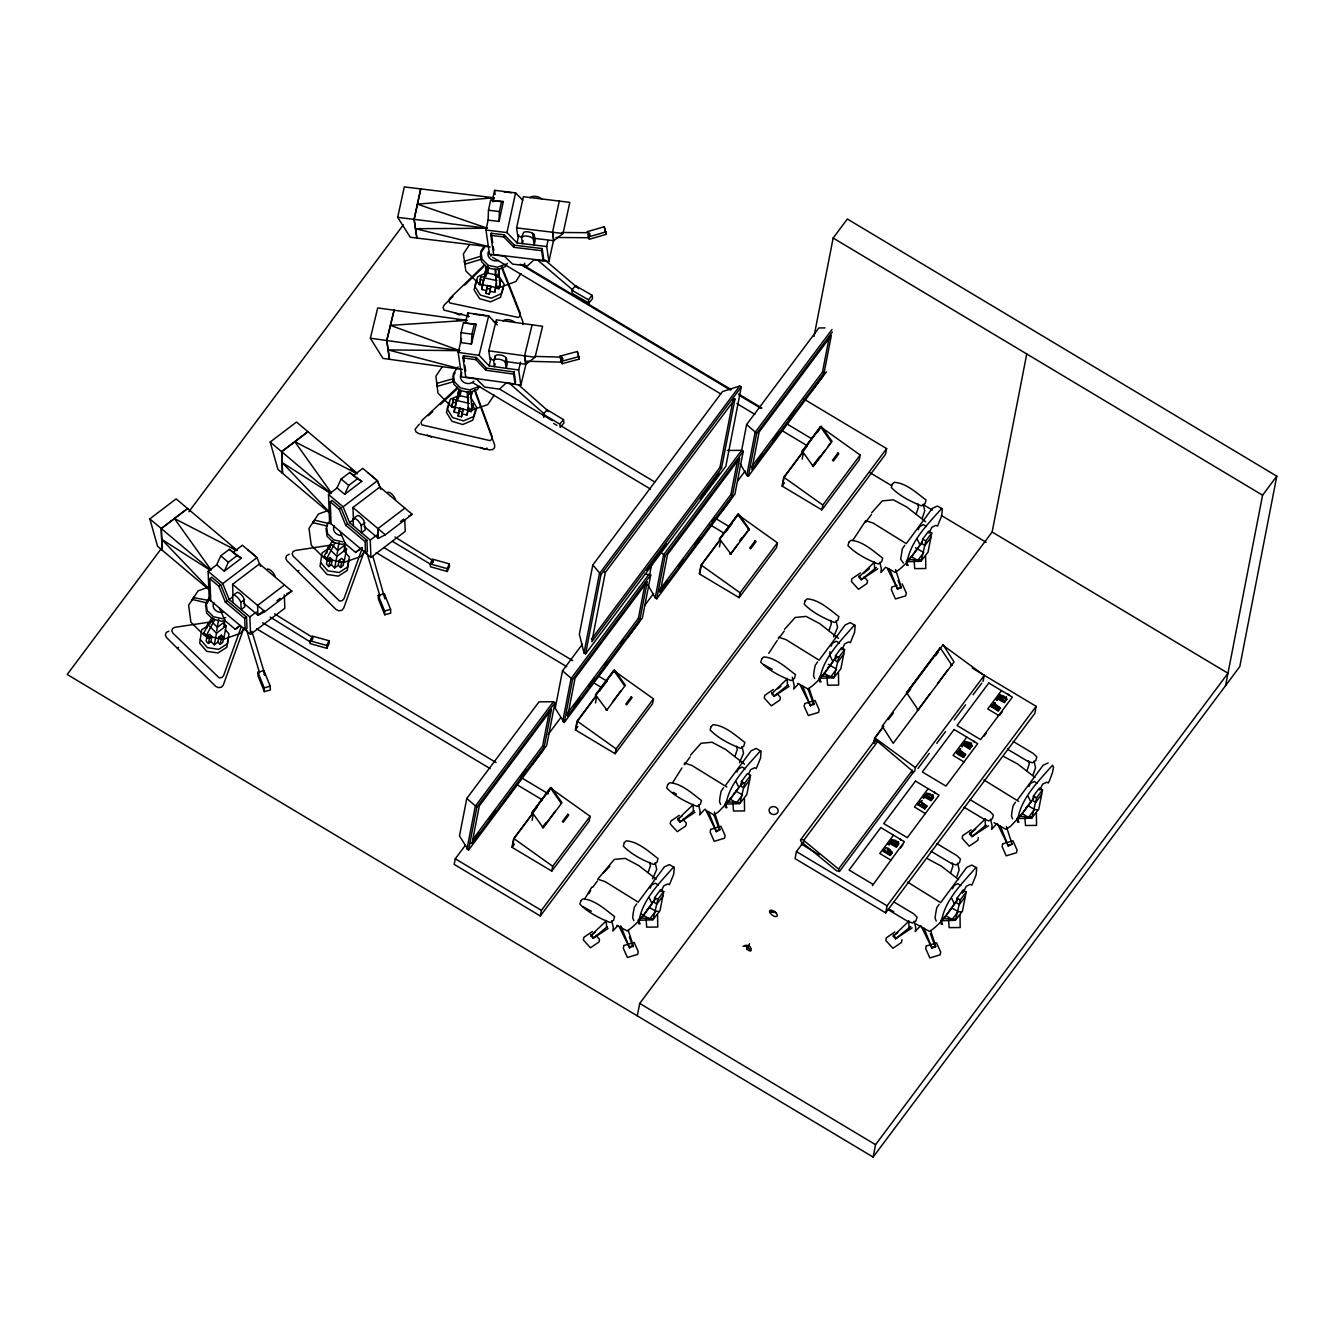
<?xml version="1.0" encoding="UTF-8"?>
<svg xmlns="http://www.w3.org/2000/svg" width="1344" height="1344" viewBox="0 0 1344 1344"><rect width="100%" height="100%" fill="white"/><g stroke="black" fill="none" stroke-linecap="round" stroke-linejoin="round"><path stroke-width="1.5" d="M522.866 324.425L522.9 321.72L501.95 268.582M488.107 220.114L488.477 210.235L490.627 200.306L503.345 201.583L499.027 221.424L488.107 220.114L485.957 230.026L489.518 254.386L504.37 256.183L512.602 264.113L527.453 265.91L534.055 259.795L548.906 261.593L553.661 239.753M499.027 221.424L499.38 211.546L501.547 201.634L503.345 201.583M461.059 332.657L460.572 342.552L471.425 344.064L476.23 324.324L463.445 322.795L461.059 332.657L471.912 334.186L474.314 324.307L476.23 324.324M471.425 344.064L471.912 334.186M920.338 801.746L922.068 800.486L920.422 802.25M897.086 843.259C897.305 839.462 900.194 842.873 897.187 843.41M394.951 537.012L433.339 560.818L432.13 563.674M532.09 820.378L533.215 814.615L532.106 812.75A2.201 1.025 36.8 0 1 532.14 812.314L543.295 827.904L542.438 827.333L546.084 822.461M561.154 803.258L550.351 787.87A2.201 1.025 36.8 0 0 550.334 788.374L550.368 788.542M595.476 702.946L596.585 697.2L595.493 695.318A2.201 1.025 36.8 0 1 595.526 694.882L607.118 710.354L605.825 709.918M624.641 685.944L613.738 670.438A2.201 1.025 36.8 0 0 613.704 670.942L614.057 671.647M719.443 546.907L720.552 541.145L719.443 539.28A2.201 1.025 36.8 0 1 719.494 538.843L731.086 554.299L729.792 553.862M748.003 529.486L749.263 530.023L737.705 514.399A2.201 1.025 36.8 0 0 737.671 514.903L737.89 515.424M802.166 459.11L803.292 453.365L802.183 451.483A2.201 1.025 36.8 0 1 802.217 451.046L813.372 466.637L812.515 466.082L819.806 456.338M820.747 427.812L820.394 427.123A2.201 1.025 36.8 0 1 820.445 426.686L831.23 442.008M608.093 928.469L593.158 938.297L590.789 935.693L606.362 920.758M593.158 938.297L606.665 927.259M694.915 812.33L679.98 822.142L677.611 819.554L693.185 804.619M679.98 822.142L693.487 811.121M787.248 678.804L771.674 693.739L774.043 696.326L788.978 686.498M774.043 696.326L787.55 685.289M874.406 562.229L858.833 577.164L861.185 579.751L877.783 568.831M861.185 579.751L876.372 567.47M912.19 927.847L895.591 938.767L893.239 936.163L908.813 921.228M895.591 938.767L910.778 926.486M988.546 825.72L971.947 836.623L969.595 834.036L985.169 819.101M971.947 836.623L985.454 825.602M910.661 689.086L906.931 694.075L906.578 693.286A3.125 1.445 36.8 0 1 906.629 692.748L918.456 710.354L917.129 709.85M940.514 649.169L940.162 648.362A3.125 1.445 36.8 0 1 940.212 647.842L952.039 665.448L950.695 664.927M885.662 848.383C885.091 847.694 888.317 846.334 892.298 852.583L890.165 855.422L883.344 851.34L884.89 849.274M228.194 637.476L226.867 647.27L217.946 652.982L206.674 651.286L199.651 643.171L201.701 629.731L207.631 625.918M348.583 560.633L347.239 570.427L338.335 576.139L327.062 574.442L320.023 566.328L322.073 552.888L330.422 547.159M778.361 638.971L778.613 637.224L785.988 639.643L819.202 660.257M906.36 543.682L873.146 523.068L865.771 520.649L865.502 522.396L871.433 514.466M206.808 628.169L207.564 624.288L212.402 620.592M207.077 636.149L206.119 641.122L208.438 643.423L210.941 641.525L211.898 636.552L209.597 634.25L207.077 636.149L209.395 638.45L208.438 643.423M209.849 624.187L210.571 620.525L217.375 627.295L216.67 630.958M217.543 625.447L218.736 619.282M210.941 641.525L214.267 644.818L216.518 633.192L226.229 625.817L223.675 623.263M217.862 642.079L218.837 637.106L221.34 635.208L223.658 637.51L222.684 642.482L220.181 644.381L217.862 642.079L214.267 644.818M220.685 638.518L221.34 635.208M220.181 644.381L221.155 639.408L223.658 637.51M223.692 627.178L224.75 621.684L217.375 627.295M223.961 637.442L226.229 625.817M326.81 553.258L327.936 547.445L331.162 544.975M327.466 559.306L326.491 564.278L328.81 566.58L331.313 564.682L332.287 559.709L329.969 557.407L327.466 559.306L329.784 561.607L328.81 566.58M337.915 548.587L339.108 542.438M337.042 554.114L337.764 550.452L345.139 544.841L344.064 550.334M331.313 564.682L334.639 567.974L336.907 556.349L346.601 548.974L344.047 546.42M338.234 565.236L339.209 560.263L341.712 558.365L344.03 560.666L343.073 565.639L340.553 567.538L338.234 565.236L334.639 567.974M340.553 567.538L341.527 562.565L344.03 560.666M344.35 560.599L346.601 548.974M455.045 407.87L451.718 407.114L453.382 399.235L456.725 400.008L454.054 412.02L458.842 413.129L458.136 416.018L461.479 416.791L463.142 408.929L459.816 408.156L459.11 411.046L462.454 411.802L461.479 416.791M453.382 399.235L451.718 407.114M454.054 412.02L459.026 389.222L456.758 400.848M498.977 288.775L500.573 280.896L498.977 288.775L495.617 288.07L494.726 292.236L489.905 291.211L489.266 294.118L485.923 293.395L486.545 290.506L481.74 289.481L482.63 285.314L479.287 284.609L480.883 276.73L484.243 277.435M458.237 399.118L460.186 390.365M459.95 396.346L461.16 390.18M481.74 289.481L483.991 277.855L496.978 280.594M482.63 285.314L486.444 266.616L484.176 278.242M458.136 416.018L459.816 408.156M485.906 276.545L488.09 266.062M487.603 273.739L488.796 267.574M485.923 293.395L487.519 285.516L490.862 286.238L489.266 294.118M467.628 398.11L468.418 393.994M467.712 403.217L468.418 399.554M462.185 413.902L466.973 415.01L468.485 407.249M466.973 415.01L468.636 407.551M470.82 398.009L471.946 392.196L470.602 397.79M495.298 275.369L496.087 271.27M495.768 278.628L496.474 274.982L486.612 272.882M471.324 411.634L472.987 403.771L471.324 411.634L467.981 410.861M494.726 292.236L496.608 282.542M497.918 277.116L499.43 269.371L497.801 276.847M466.788 798.454L459.48 835.985L468.502 850.164L546.638 745.634L555.005 702.643L553.442 701.702L538.994 701.837L466.788 798.454L476.851 807.156L468.502 850.164M465.31 845.342L455.263 858.782L454.171 864.377L540.322 915.97L885.545 454.205L886.637 448.61L804.065 399.168M466.939 849.223L475.289 806.232L553.442 701.702M471.996 843.478L479.287 805.946L551.51 709.33L544.219 746.861L471.996 843.478L470.434 842.537M502.522 803.594L513.442 789.146M532.694 813.691L514.013 838.673L512.299 847.493L551.779 871.13L589.159 821.15L590.1 816.295L551.393 788.693M532.61 764.333L534.206 761.275L533.971 762.518M534.946 761.208L536.558 758.134L536.306 759.394M537.046 758.402L538.642 755.328L538.406 756.588M539.146 755.597L540.742 752.539L540.506 753.782M541.363 752.623L542.959 749.566L542.724 750.809M472.92 839.21L542.64 745.937L549.562 710.371M582.439 644.162L562.514 670.807L555.223 708.338L564.245 722.518L642.382 618.005L650.731 574.997L645.053 574.106M592.805 565.018L579.348 634.267L584.002 652.966L585.564 653.906L725.844 466.267L741.266 386.921L739.704 385.997L722.467 391.591L592.805 565.018L600.986 574.577L585.564 653.906M562.682 721.594L571.032 678.586L649.169 574.073M564.245 722.518L572.594 679.526L650.731 574.997M567.722 715.831L575.03 678.3L647.237 581.7L639.946 619.231L567.722 715.831L566.16 714.89M584.002 652.966L599.424 573.636L739.704 385.997M734.966 399.084L605.304 572.51L591.847 641.76L721.51 468.334L734.966 399.084L733.404 398.143L719.947 467.393L591.528 639.156M596.081 696.259L577.399 721.258L575.686 730.078L615.149 753.715L652.529 703.718L653.47 698.863L614.762 671.261M540.322 915.97L541.414 910.375L886.637 448.61M551.779 871.13L552.72 866.275L590.1 816.295M598.265 675.965L609.185 661.517M628.354 636.703L629.95 633.629L629.698 634.889M630.689 633.562L632.285 630.504L632.05 631.747M632.789 630.773L634.385 627.698L634.15 628.958M634.889 627.967L636.485 624.893L636.233 626.153M637.106 624.994L638.702 621.919L638.467 623.179M567.403 713.227L638.383 618.29L645.305 582.742M649.656 574.728L651.958 562.867M615.149 753.715L616.106 748.86L653.47 698.863M727.255 450.458L741.686 450.324L743.249 451.265L734.882 494.256L656.746 598.786L655.183 597.845L663.55 554.837L741.686 450.324L746.609 424.57L818.832 327.97L825.014 327.902M656.746 598.786L665.112 555.778L743.249 451.265M660.24 592.082L667.531 554.551L739.754 457.951L732.463 495.482L660.24 592.082L658.678 591.158L730.901 494.542L737.806 458.993M690.766 552.216L701.702 537.768M699.3 573.922L701.014 565.102L719.695 540.103M720.048 540.204L701.35 565.202L699.636 574.022L739.116 597.66L776.496 547.68L777.437 542.825L738.73 515.222M720.854 512.954L722.467 509.897L722.215 511.14M723.206 509.83L724.802 506.755L724.55 508.015M725.306 507.024L726.902 503.95L726.65 505.21M727.39 504.218L729.002 501.144L728.75 502.404M729.607 501.245L731.22 498.187L730.968 499.43M641.458 914.189L649.74 918.994L653.134 919.481L660.005 910.694L663.718 891.559L660.593 889.678L654.679 897.59L653.789 902.16L656.914 904.025L662.827 896.112M663.718 891.559L657.804 899.472L653.134 919.481M637.291 1015.846L639.71 1003.43L992.141 532.006L1026.749 353.959M826.459 371.767L748.322 476.28L746.76 475.339L755.126 432.348L832.02 329.482M748.322 476.28L756.689 433.289L832.339 332.086M739.116 597.66L740.074 592.805L777.437 542.825M782.342 429.727L793.279 415.279M802.771 452.424L784.09 477.422L782.376 486.242L821.856 509.88L859.219 459.883L860.177 455.028L821.47 427.426M814.044 336.336L833.146 238.039L847.358 219.022L1276.8 476.179L1239.773 666.641L873.13 1157.083L67.2 674.47L162.523 546.974M812.431 390.466L814.044 387.391L813.792 388.651M814.783 387.324L816.379 384.266L816.144 385.51M816.883 384.518L818.479 381.461L818.227 382.704M749.666 779.974L743.736 787.886L740.611 786.022L741.502 781.452L747.415 773.539L750.54 775.421L746.827 794.556L739.956 803.342L736.562 802.855L729.943 799.042M818.966 381.713L820.579 378.655L820.327 379.898M821.184 378.756L822.797 375.682L822.545 376.942M751.498 466.99L822.478 372.053L829.382 336.487M824.04 372.994L831.331 335.462L759.108 432.062L751.817 469.594L824.04 372.994L822.478 372.053M750.54 775.421L744.626 783.334L739.956 803.342M821.856 509.88L822.797 505.025L860.177 455.028M749.364 950.897L746.642 949.267L747.079 947.016A4.586 2.117 36.8 0 0 743.03 946.445M749.515 943.74L746.642 949.267M802.721 843.226L796.454 851.609L795.094 858.631L885.679 912.878L1034.813 713.395L1036.174 706.356L972.233 668.069M843.73 654.142L837.799 662.071L834.674 660.19L835.565 655.637L841.478 647.724L844.603 649.589L840.89 668.724L834.019 677.527L830.626 677.023L824.023 673.226M844.603 649.589L838.69 657.502L834.019 677.527M873.583 743.366L874.625 737.99L883.378 726.264M873.986 743.434L875.028 738.058L883.798 726.331M911.165 556.651L917.784 560.448L921.178 560.952L928.032 552.149L931.762 533.014L928.637 531.149L922.706 539.062L921.833 543.614L924.958 545.496L930.871 537.566M931.762 533.014L925.848 540.926L921.178 560.952M872.357 885.662L904.394 841.697L880.807 827.568L849.072 870.038L872.642 884.15M885.679 912.878L887.04 905.839L1036.174 706.356M914.592 771.54L915.348 767.592L984.228 675.461L943.908 645.926M901.975 939.758L901.438 942.48L892.92 948.276L885.83 940.498L886.351 937.759L894.886 931.963M873.13 1157.083L875.549 1144.668L1227.979 673.243L992.141 532.006M983.069 681.391L984.228 675.461M945.571 915.65L952.19 919.464L955.584 919.951L962.438 911.165L966.168 892.03L963.043 890.148L957.13 898.078L956.239 902.63L959.364 904.495L965.278 896.582M966.168 892.03L960.254 899.942L955.584 919.951M962.455 893.189L963.043 890.148M978.331 837.614L977.794 840.353L969.276 846.149L962.186 838.354L962.707 835.632L971.242 829.836M1021.927 813.523L1028.546 817.337L1031.94 817.824L1038.794 809.038L1042.524 789.886L1039.399 788.021L1033.469 795.934L1032.595 800.503L1035.72 802.368L1041.634 794.455M1042.524 789.886L1036.594 797.815L1031.94 817.824M1225.56 685.658L1262.587 495.197L1276.8 476.179M485.789 197.854L494.004 197.786L417.446 204.154L487.368 228.245L415.514 228.715L490.106 246.926L410.29 237.266L397.673 217.375L404.292 186.917L494.004 197.786L493.114 201.852M492.425 200.256L494.592 190.327L515.592 192.881L522.782 200.273M480.883 276.73L480.245 279.636L483.605 280.342M479.287 284.609L479.909 281.702M490.829 235.385L491.282 233.251L504.269 234.83L514.332 245.196L542.153 248.556L543.581 258.367L543.11 260.501L493.618 254.503L490.829 235.385L503.815 236.964L513.862 247.33L541.682 250.69L543.11 260.501M487.519 285.516L486.881 288.422L490.241 289.145L490.862 286.238M503.815 236.964L504.269 234.83M548.906 261.593L546.706 246.54L517.02 242.945L506.957 232.579L515.592 192.881M522.799 236.947L517.843 236.342L516.6 227.875L523.37 196.728L569.822 202.356L563.052 233.503L553.778 240.694L533.333 238.224M513.862 247.33L514.332 245.196M517.02 242.945L518.734 234.998M523.051 240.744L522.43 243.6L521.522 237.367L523.723 232.226A6.636 3.326 12.3 0 1 532.61 233.302L534.206 234.511L535.114 240.744L534.173 245.011L533.266 238.795L534.206 234.511M541.682 250.69L542.153 248.556M546.706 246.54L547.999 240.576M552.535 232.226L553.778 240.694L552.535 232.226L559.306 201.079M370.356 338.218L377.714 307.927L467.057 320.376L390.432 325.349L459.698 350.666L388.114 349.894L462.403 369.466L382.922 358.394L370.356 338.218L459.698 350.666M526.596 361.486L520.85 385.174L506.066 383.107L499.481 389.138L484.68 387.072L476.482 378.991L461.698 376.925L458.17 352.414L461.53 338.604M465.36 322.812L467.762 312.934L488.678 315.857L497.246 324.912M462.958 357.874L463.478 355.74L476.414 357.554L486.41 368.122L514.114 371.986L515.542 381.847L515.021 383.964L465.73 377.093L462.958 357.874L475.894 359.671L485.89 370.238L513.593 374.102L515.021 383.964M462.454 411.802L463.142 408.929M475.894 359.671L476.414 357.554M469.61 394.33L470.434 390.936M520.85 385.174L518.666 370.037L489.098 365.904L479.086 355.337L488.678 315.857M493.315 359.789L490.022 359.318L488.796 350.818L496.322 319.822L542.59 326.29L535.063 357.269L525.806 364.308L505.445 361.469M485.89 370.238L486.41 368.122M489.098 365.904L491.014 358.008M495.163 363.821L494.474 366.66L493.584 360.394L495.886 355.303A6.636 3.326 13.7 0 1 504.739 356.53L506.318 357.773L507.226 364.039L506.184 368.29L505.277 362.023L506.318 357.773M513.593 374.102L514.114 371.986M518.666 370.037L520.582 362.141M524.58 355.807L525.806 364.308L524.58 355.807L532.106 324.828M647.069 910.426L647.438 908.964M733.908 794.287L734.261 792.826M827.971 668.472L828.324 666.994M915.113 551.897L915.482 550.418M949.519 910.896L949.889 909.434M1025.875 808.769L1026.245 807.29M628.186 930.115L633.293 945.756L629.58 947.806L620.794 925.882M714.37 812.011L720.115 829.618L716.402 831.667L708.439 811.642M809.071 688.145L814.178 703.802L810.466 705.852L802.502 685.826M895.574 569.621L901.337 587.227L897.624 589.277L889.644 569.251M930.636 930.586L935.743 946.243L932.03 948.293L924.067 928.267M1006.337 826.493L1012.099 844.099L1008.386 846.149L1000.406 826.123M430.769 564.379L392.33 541.313M477.002 280.409L474.029 289.834L479.674 298.721L490.627 301.829L500.489 297.36L503.446 287.918M739.956 802.57L739.586 803.695L725.256 804.115M834.019 676.738L833.65 677.88L819.319 678.283M449.618 402.881L446.41 412.255L451.853 421.226L462.756 424.536L472.718 420.252L475.91 410.878L472.651 405.502M241.366 626.489L223.608 675.612L221.928 677.477L219.206 677.88L172.855 633.074L171.78 630.79L172.62 628.505L174.955 627.312L209.53 622.104M244.02 627.732L223.272 685.121L221.39 687.187L218.366 687.641L215.594 686.263L166.555 637.577L165.346 635.006L166.27 632.47L168.89 631.126M362.443 547.68L343.98 598.769L342.3 600.617L339.595 601.037L293.244 556.231L292.169 553.946L292.992 551.662L295.327 550.469L331.934 544.958M364.392 550.889L343.644 608.278L341.762 610.344L338.738 610.798L335.983 609.42L286.927 560.734L285.734 558.163L286.658 555.626L289.262 554.282M265.138 675.41L251.933 631.361M372.91 556.5L384.888 598.886M839.462 871.466L838.538 869.03L803.712 840.403A2.302 1.058 36.8 0 0 802.906 839.849L801.528 839.446A3.091 1.428 36.8 0 0 800.52 840.101L801.007 841.428A2.268 1.042 36.8 0 0 801.679 842.1L836.506 870.727L839.462 871.466L913.618 771.96L877.632 741.535A2.302 1.058 36.8 0 0 876.809 740.998L875.448 740.578A3.091 1.428 36.8 0 0 874.44 741.233L874.927 742.56M491.249 254.234L490.862 256.267M311.741 640.517L312.95 637.661L274.579 613.855M894.802 843.427L894.852 842.537M216.703 564.799L220.769 555.845L229.337 549.326L241.433 558.163L224.297 571.2L216.703 564.799L208.118 571.318L209.227 599.458L250.555 634.318L284.844 608.244L284.306 594.72M224.297 571.2L228.346 562.262L236.93 555.744L241.433 558.163M337.075 487.956L341.141 479.002L349.709 472.483L361.805 481.32L344.669 494.357L337.075 487.956L328.507 494.474L329.599 522.598L370.927 557.474L405.216 531.401L404.762 519.809M344.669 494.357L348.734 485.419L357.302 478.901L361.805 481.32M312.11 636.014L328.944 640.718L329.062 643.541L326.894 648.312L310.044 643.608L311.035 638.4L312.698 638.87M326.894 648.312L326.777 645.506L328.944 640.718M430.315 563.942L432.499 559.171L449.333 563.875L449.434 566.698L447.266 571.469L430.433 566.765L430.315 563.942L447.149 568.646L447.266 571.469M447.149 568.646L449.333 563.875M660.912 891.727L663.818 885.814L667.8 883.882L669.48 884.654L673.68 874.306L674.285 867.434L669.346 864.578L664.322 866.914L638.904 901.236M748.474 774.11L750.641 769.675L754.622 767.743L756.302 768.516L760.502 758.167L761.107 751.279L756.168 748.44L751.145 750.775L725.743 785.098M841.814 649.757L844.704 643.86L848.686 641.911L850.366 642.684L854.566 632.352L855.187 625.464L850.231 622.625L845.208 624.943L819.806 659.282M928.956 533.182L931.862 527.285L935.844 525.336L937.524 526.109L941.724 515.777L942.329 508.889L937.39 506.05L932.35 508.368L906.948 542.707M963.362 892.198L966.269 886.284L970.25 884.352L971.93 885.125L976.13 874.776L976.735 867.905L971.796 865.049L966.756 867.384L941.354 901.706M1039.718 790.07L1042.625 784.157L1046.59 782.208L1048.286 782.981L1049.446 780.763L1052.486 772.649L1053.545 767.189L1052.453 765.257C1038.425 781.452 1019.458 799.478 1017.526 822.108L1018.97 822.192L1016.971 818.462L1021.961 813.809L1034.174 797.479M993.905 702.895L993.838 704.256L995.266 702.492M310.867 640.231L310.262 641.861L311.035 641.458M648.127 872.525L650.462 865.654L649.706 862.361M734.95 756.386L737.285 749.515L736.529 746.222M829.013 630.554L831.348 623.7L830.592 620.39M916.171 513.979L918.49 507.125L917.75 503.815M922.421 517.726L924.756 510.871L923.244 504.269M950.578 872.995L952.896 866.124L952.157 862.831M956.827 876.742L959.162 869.87L957.65 863.268M1026.934 770.868L1029.252 763.997L1028.496 760.704M1033.183 774.598L1035.518 767.743L1034.006 761.141M211.747 617.938L214.771 619.5L206.573 635.023L203.549 633.444L211.747 617.938L213.259 618.727M323.921 556.601L332.119 541.094L333.631 541.884L332.119 541.094M324.744 557.038L326.945 558.163L335.143 542.657M588.806 893.642L590.638 890.45M672.89 782.309L681.929 767.962M768.785 653.285L777.168 640.55M653.839 900.631C646.565 911.87 638.4 923.412 627.178 930.989L616.946 925.344M834.725 658.661C827.45 669.9 819.302 681.442 808.063 689.035L797.832 683.39M921.883 542.086C914.592 553.325 906.444 564.866 895.222 572.46L886.687 567.756M956.29 901.102C948.998 912.341 940.85 923.882 929.628 931.459L915.986 923.95M584.674 899.002L591.814 887.107M852.718 540.473L865.771 520.649M967.008 745.231L968.184 744.677M1001.666 698.746L1002.842 698.174M244.121 628.102L240.761 633.192L223.121 639.458L204.07 635.242L190.898 622.154L188.614 605.203L198.106 590.839L207.9 587.345M364.493 551.258L361.133 556.349L343.493 562.615L324.442 558.398L311.27 545.311L308.986 528.343L318.478 513.996L328.272 510.502M469.577 244.39L463.361 254.033L464.873 263.575M484.176 246.086L480.883 251.21L482.059 259.207L488.342 265.339L497.364 267.238L505.646 264.197M484.781 246.943L480.396 253.764L481.555 261.761L487.855 267.893L496.86 269.791L505.142 266.75L507.343 263.34M520.985 273.538L515.81 281.568L498.254 288.002L479.17 283.954L465.847 270.984L464.402 261.257L480.732 256.284L481.202 259.258L464.873 264.23M893.038 843.461L894.869 842.738M1001.011 698.914L1001.902 698.208M970.922 743.753L970.687 745.416L971.561 743.131L965.395 741.569L962.892 744.929L969.713 749.028L972.233 745.668L971.275 744.391M192.847 598.802C190.596 602.885 197.249 592.217 192.394 599.474L207.01 602.952L208.673 600.432L193.603 597.626M210.588 595.745L206.102 602.515L207.178 610.529L213.394 616.711L222.382 618.694L225.725 617.501M328.726 522.278L326.474 525.672L327.55 533.686L333.782 539.851L342.77 541.85M652.663 878.875L656.712 869.4L655.2 862.798M739.486 762.72L743.534 753.262L742.022 746.659M833.549 636.905L837.598 627.446L836.086 620.844M208.673 600.432L205.598 605.069L206.674 613.082L212.906 619.265L221.894 621.247L225.221 620.071M313.236 521.959L312.866 522.866L314.446 520.111L329.045 523.572M888.216 852.667L888.199 851.827M961.514 754.606L961.666 753.732M442.361 366.66L435.91 376.169L437.993 393.137L451.03 406.342L470.03 410.726L487.754 404.611L494.189 395.102M457.934 366.895L453.365 373.632L454.356 381.646L460.505 387.878L469.476 389.945L477.842 387.055M455.162 372.826L452.878 376.186L453.852 384.199L460.001 390.432L468.972 392.498L477.338 389.626L479.623 386.249M636.703 903.857L634.301 907.385L633.242 912.862L632.638 917.717L633.797 920.556M723.526 787.718L721.123 791.246L720.065 796.723L719.46 801.578L720.619 804.418M817.589 661.903L815.186 665.431L814.128 670.891L813.523 675.746L814.682 678.602M904.73 545.328L902.345 548.856L900.682 559.171L903.336 563.052M939.137 904.327L936.751 907.855L935.693 913.332L935.088 918.187L936.23 921.043M1015.493 802.2L1013.107 805.728L1012.049 811.188L1011.444 816.06L1012.586 818.899M188.866 511.745L403.334 224.851M600.986 574.577L741.266 386.921M476.851 807.156L555.005 702.643M548.15 734.53L560.7 717.73M644.818 605.237L653.604 593.477M737.705 480.967L745.231 470.904M474.382 839.278L479.338 832.642M489.266 819.37L495.466 811.07M521.506 776.227L526.478 769.591M573.838 706.658L580.037 698.359M588.722 686.75L594.922 678.451M604.85 665.179L607.32 661.87M620.962 643.608L623.448 640.298M662.626 587.882L667.582 581.246M678.754 566.328L683.71 559.692M694.882 544.757L699.838 538.121M712.236 521.522L714.722 518.213M756.689 462.067L762.888 453.785M772.817 440.513L779.016 432.214M788.928 418.942L795.127 410.642M595.526 694.882L613.738 670.37M614.326 670.236L596.114 694.613L614.611 670.085L625.38 685.255L606.95 709.884M595.728 696.158L577.046 721.157L575.333 729.96L577.819 726.634M599.458 691.152L606.934 681.156M719.494 538.843L737.705 514.332M738.293 514.198L720.082 538.558L738.578 514.046L749.347 529.2L730.918 553.846M725.878 531.838L732.144 523.438M612.377 702.089L620.894 690.715M532.14 812.314L550.368 787.802M802.217 451.046L820.445 426.552M550.956 787.668L532.728 812.028L551.225 787.517L561.994 802.67L543.581 827.316M821.033 426.401L802.805 450.778L821.302 426.25L832.07 441.42L813.658 466.049M537.331 806.921L513.66 838.572L511.946 847.392L514.45 844.066M547.042 793.934L549.461 790.692M807.408 445.654L783.737 477.322L782.023 486.142L784.51 482.798M817.102 432.684L819.538 429.425M739.502 540.859L741.922 537.617M730.38 554.266L737.57 544.404M739.99 541.162L747.281 531.418M542.942 827.635L555.089 811.39M813.002 466.368L825.149 450.122M827.585 446.88L830.021 443.638M592.738 887.258L597.475 880.925M690.211 756.874L684.298 764.786L684.55 763.056L691.925 765.458L726.785 786.996M779.537 637.375L784.274 631.042M617.652 925.68L612.83 931.073L613.301 927.461L611.789 920.858M704.491 809.542L699.653 814.934L700.123 811.322L698.628 804.72M798.554 683.726L793.716 689.119L794.186 685.49L792.305 677.242M885.696 567.151L880.858 572.544L881.345 568.932L879.833 562.33M655.368 899.153L643.154 915.482L638.165 920.119L640.164 923.849L638.736 923.765C640.651 901.135 659.635 883.109 673.663 866.93M742.19 783.014L729.994 799.327L724.987 803.981L727.003 807.71L725.558 807.626C727.474 784.997 746.458 766.97 760.486 750.792M835.145 658.661L824.057 673.512L819.05 678.166L821.066 681.895L819.622 681.794C821.537 659.165 840.521 641.155 854.549 624.96M922.303 542.086L911.198 556.937L906.209 561.59M738.83 787.702L728.969 800.89L718.519 811.826L714 814.85L707.179 811.087M740.611 786.022L742.98 782.846M834.674 660.19L837.043 657.031M649.74 918.994L655.654 911.081L659.047 911.568M736.562 802.855L742.493 794.926L735.874 791.129M830.626 677.023L836.556 669.11L828.257 664.306M917.784 560.448L923.698 552.535L915.415 547.73M906.629 692.58L940.212 647.674M906.629 692.748L940.212 647.842M935.525 655.822L938.011 652.495M888.401 719.578L893.407 712.874M800.638 839.782L874.558 740.914M803.712 840.403L877.632 741.535M917.75 710.27L930.082 693.521M937.541 683.542L947.486 670.236M838.538 869.03L912.458 770.162M917.969 768.482L929.225 753.413M936.751 743.366L945.504 731.64M954.274 719.914L965.546 704.844M973.056 694.798L981.826 683.071M928.15 788.676L914.458 806.988L925.361 813.523M1001.448 690.614L987.756 708.926L998.676 715.462M893.491 835.162L879.799 853.474L890.702 860.009M966.79 737.1L953.098 755.412L964.001 761.947M889.577 842.99L892.097 839.63L895.726 840.521L898.918 843.713L896.398 847.073C883.025 840.84 893.794 841.999 896.398 847.073M921.329 802.015L926.957 806.081L924.823 808.937L918.002 804.854L920.136 801.998M924.235 796.505L926.755 793.145L930.384 794.035L933.576 797.227L931.073 800.587C917.683 794.354 928.452 795.497 931.073 800.587M956.642 753.278L958.776 750.439L965.597 754.522L963.463 757.378C950.09 751.128 960.859 752.287 963.463 757.378M995.249 704.071L1000.272 708.019L998.138 710.875L991.301 706.793L994.022 703.903M997.55 698.443L1000.07 695.083L1003.699 695.974L1006.891 699.166L1004.371 702.526C990.998 696.293 1001.767 697.435 1004.371 702.526M929.342 797.126C928.2 797.597 924.386 790.188 931.459 796.253M1002.758 698.09C995.249 694.008 1005.312 696.461 1006.236 700.039M900.43 848.098L902.882 844.838M983.993 736.21L986.429 732.95M999.852 714.974L1002.305 711.715M920.102 926.15L915.264 931.543L915.751 927.931L914.239 921.329M996.458 824.023L991.62 829.416L992.107 825.804L990.595 819.202M957.818 899.623L945.605 915.953L940.615 920.606L942.614 924.336L941.17 924.235C943.102 901.606 962.069 883.579 976.097 867.401M1030.814 802.166L1020.936 815.371L1010.503 826.308L1005.984 829.332L994.039 822.746M952.19 919.464L958.104 911.551L961.498 912.038M1028.546 817.337L1034.46 809.407L1037.854 809.911M571.754 290.17L575.434 285.65L592.099 295.277L592.586 298.536L588.907 303.055L572.242 293.446L571.754 290.17L588.42 299.779L588.907 303.055M588.42 299.779L592.099 295.277M543.782 417.48L543.312 414.187L547.109 409.752L563.506 419.647L563.993 422.94L560.196 427.392L559.726 424.099L563.506 419.647M893.978 842.923L893.844 844.116M1017.71 799.579L1043.112 765.257L1048.152 762.922M871.685 512.736L882.302 500.892L893.273 499.834L906.881 507.074L925.646 521.741M784.543 629.311L795.161 617.467L806.114 616.409L819.722 623.65L838.488 638.316M690.48 755.126L701.098 743.282L712.051 742.241L725.659 749.482L744.425 764.131M603.389 873.012L609.907 866.174M484.428 264.802L449.82 298.385L448.846 300.602L449.77 302.938L518.431 317.47L520.246 315.722L520.279 313.303L501.917 266.734M452.978 296.486L444.158 305.054L443.066 307.541L444.091 310.145L469.073 316.378M464.755 285.062L483.874 266.498M457.682 387.206L421.982 420.336L420.958 422.554L421.814 424.889L490.19 440.664L492.055 438.95L492.139 436.531L474.886 389.693M419.278 424.116L415.111 429.391L416.086 432.012L418.706 433.558L489.434 449.887L492.509 449.635L494.575 447.72L494.676 445.015L475.087 391.81M428.316 415.733L432.835 411.533M440.378 404.544L456.96 389.155M803.981 841.814L801.259 844.082L819.151 854.801M863.419 573.468L869.551 568.529M777.806 688.8L780.864 686.347M677.611 819.554L682.214 815.858M590.789 935.693L595.375 931.997M969.595 834.036L975.71 829.114M893.239 936.163L897.826 932.467M208.303 589.109L157.55 546.269L149.822 518.885L176.131 498.876L236.964 550.2M330.271 513.61L277.922 469.426L270.194 442.025L296.503 422.033L357.336 473.357M233.839 551.762L242.407 545.227L257.04 557.575L222.734 583.649L229.202 599.508L249.866 616.946L250.555 634.318M209.832 578.659L211.68 577.248L220.718 584.875L227.186 600.734L246.54 617.064L246.994 628.387L245.146 629.798L244.709 618.458L225.338 602.129L218.87 586.27L209.832 578.659L210.706 600.734M354.228 474.902L362.796 468.384L377.412 480.732L380.285 487.771M218.87 586.27L220.718 584.875M330.221 501.799L332.069 500.405L341.107 508.032L347.558 523.874L366.929 540.221L367.366 551.544L365.518 552.955L365.081 541.615L345.727 525.286L339.259 509.426L330.221 501.799L331.078 523.891M232.966 594.115L232.579 584.338L259.493 563.875L291.816 591.158L264.902 611.621L257.964 615.216L243.734 603.221M339.259 509.426L341.107 508.032M370.927 557.474L370.255 540.086L349.591 522.648L343.123 506.806L377.412 480.732M232.697 595.476L237.334 592.318A6.636 2.621 52.7 0 1 243.516 597.542L244.843 606.766L241.147 609.588L240.878 602.381A6.636 2.621 52.7 0 0 236.695 596.669A6.636 2.621 52.7 0 0 232.697 595.476L232.966 602.683M225.338 602.129L227.186 600.734M229.202 599.508L232.478 597.022M353.338 517.272L352.951 507.494L379.865 487.032L412.188 514.315L385.274 534.778L378.336 538.373L364.123 526.378M240.878 602.381L244.558 599.575M353.069 518.633L357.722 515.474A6.636 2.621 52.7 0 1 363.905 520.682L365.232 529.922L361.536 532.728L361.25 525.538A6.636 2.621 52.7 0 0 357.067 519.826A6.636 2.621 52.7 0 0 353.069 518.633L353.354 525.84M345.727 525.286L347.558 523.874M349.591 522.648L354.48 518.935M209.395 638.45L211.898 636.552M361.25 525.538L364.946 522.732M284.491 584.976L257.578 605.438L257.964 615.216L264.298 610.394M244.709 618.458L246.54 617.064M249.866 616.946L256.402 611.974M219.559 608.16L224.885 620.542L235.217 629.261L240.122 625.531M276.965 600.768L280.123 598.366M329.784 561.607L332.287 559.709M377.966 528.595L378.336 538.373L377.966 528.595L404.863 508.133M365.081 541.615L366.929 540.221M370.255 540.086L376.79 535.13M339.931 531.317L345.274 543.698L355.606 552.418L362.124 547.445M400.495 521.522L403.67 519.12M235.217 629.261L240.223 625.598M355.606 552.418L360.595 548.755M860.479 572.947L851.945 578.743L851.424 581.482L858.514 589.277L867.031 583.481L867.569 580.742L864.024 576.845M773.321 689.522L764.803 695.318L764.266 698.057L771.355 705.852L779.89 700.056L780.41 697.318L776.866 693.42M679.258 815.354L670.74 821.15L670.202 823.872L677.292 831.667L685.826 825.871L686.347 823.133L682.802 819.252M592.435 931.493L583.918 937.289L583.38 940.01L590.47 947.806L599.004 942.01L599.525 939.271L595.98 935.39M177.425 648.06L178.55 647.321M297.814 571.217L298.922 570.478M461.748 313.606L459.48 314.966L455.045 313.018M487.049 448.09L484.814 449.434L480.446 447.418M959.482 749.213L960.725 748.91L959.078 750.708M408.727 516.113L412.188 514.315M286.608 593.863L291.816 591.158M941.69 508.385C927.662 524.58 908.695 542.59 906.763 565.219L908.208 565.32L906.763 564.211M485.906 273.034L477.708 276.763L474.734 286.205L480.379 295.075L491.35 298.183L501.194 293.714L504.151 284.273L498.506 275.402M456.96 396.396L450.324 399.252L447.115 408.61L452.558 417.581L463.462 420.89L473.424 416.606L476.616 407.232L471.173 398.278M875.448 568.445L874.608 568.798L874.339 561.876M788.306 685.02L787.466 685.373L787.181 678.451M694.243 810.835L693.403 811.188L693.118 804.283M607.421 926.974L606.564 927.326L606.295 920.422M986.21 825.317L985.37 825.67L985.102 818.748M909.854 927.461L909.014 927.797L908.746 920.892M345.593 543.228L342.266 544.404L333.278 542.422L327.062 536.239L325.987 528.226M897.036 585.446L891.878 587.009L891.358 589.73L895.457 598.937L905.755 595.829L906.293 593.09L902.177 583.901M897.893 588.269L901.337 587.227M810.751 704.844L814.178 703.802M716.688 830.659L720.115 829.618M629.849 946.798L633.293 945.756M1008.655 845.141L1012.099 844.099M932.299 947.268L935.743 946.243M587.026 231.739L604.195 226.783L606.312 234.326L589.142 239.282L587.899 234.293L589.596 233.806M588.773 236.846L605.959 231.89M436.8 383.393L453.163 378.706L453.566 381.679L437.186 386.366L436.783 383.393L437.186 385.711M913.366 772.598L911.518 772.531M378.269 595.392L384.283 593.762L390.6 609.353L390.751 613.133L384.737 614.779L378.42 599.172L378.269 595.392L384.602 610.999L384.737 614.779M384.602 610.999L390.6 609.353M257.897 672.235L263.911 670.606L270.228 686.196L270.379 689.976L264.365 691.622L258.048 676.015L257.897 672.235L264.214 687.842L264.365 691.622M264.214 687.842L270.228 686.196M560.414 358.596L560.062 356.143L577.332 351.506L579.314 359.083L562.044 363.72L560.952 360.31M560.868 358.697L562.582 358.243M562.044 363.72L561.691 361.267L578.962 356.63M1005.346 698.93L1006.488 697.099M932.047 796.992L932.954 794.707L931.862 796.925M496.608 286.759L500.052 286.49L498.49 269.018L495.046 269.304L496.608 286.759L500.052 286.49M467.174 391.978L470.618 391.759L471.845 409.248L468.418 409.466L467.174 391.978L468.905 391.86M469.342 409.416L470.904 409.315M991.301 706.793L994.946 707.683L998.138 710.875M962.892 744.929L966.521 745.836L969.713 749.028M918.002 804.854L921.631 805.745L924.823 808.937M883.344 851.34L886.973 852.247L890.165 855.422M906.461 561.708L920.808 561.305L921.178 560.162L907.217 559.406M1017.223 818.597L1031.57 818.177L1031.94 817.051L1019.962 816.396M638.417 920.254L652.764 919.85L653.134 918.708L641.172 918.053M940.867 920.724L955.214 920.321L955.584 919.178L943.606 918.523M774.95 911.719L769.524 911.854L775.807 912.542M561.96 232.495L588.521 232.697A2.52 1.21 -89.6 0 1 589.781 235.704M555.962 237.485L588.655 237.737M456.826 320.275L467.057 320.376M534.828 356.412L561.54 357.118M526.663 361.234L561.59 362.158M820.058 675.982L832.02 676.637M725.995 801.797L737.957 802.452M994.056 704.726L992.863 704.71L999.684 708.809L994.661 704.844M884.402 850.685L888.031 851.995L890.635 854.801L887.225 852.751M504.101 191.873L511.51 192.763M490.627 200.306L501.547 201.634M488.477 210.235L499.38 211.546M516.6 227.875L563.052 233.503M397.673 217.375L487.368 228.245M485.957 230.026L506.957 232.579M473.592 314.126L486.511 315.941M463.445 322.795L474.314 324.307M488.796 350.818L535.063 357.269M458.17 352.414L479.086 355.337M493.433 321.535L497.482 322.392M458.959 395.455L468.787 397.723M456.305 400.394L469.241 403.368M452.676 402.125L456.019 402.898M327.398 526.109L312.766 522.631L314.53 520.33M431.407 561.557L433.07 562.027M309.943 640.786L326.777 645.506M960.574 750.557L965.597 754.522M921.362 802.906L926.957 806.081M263.928 674.419L265.222 675.209M427.09 435.103L431.458 437.136M1034.46 809.407L1027.841 805.61M958.104 911.551L951.485 907.738M655.654 911.081L649.051 907.267M357.101 473.76L294.806 441.689L331.447 493.046M324.744 557.021L323.921 556.601L326.945 558.163M236.712 550.603L174.434 518.532L211.058 569.89M203.549 633.444L206.573 635.023M1004.035 756.706L1017.643 763.946L1034.947 777.437M927.679 858.85L941.287 866.09L958.608 879.581M922.589 803.342L926.369 806.87L922.958 804.821M887.914 849.845L891.71 853.356L888.3 851.306M763.728 664.591L772.262 669.295M888.703 908.897L893.81 911.719M673.075 792.288L676.486 794.17M582.842 906.545L591.36 911.249M1018.752 801.478L983.909 779.94M940.766 902.698L907.553 882.067M638.316 902.227L605.102 881.597L597.727 879.194L614.258 859.421L625.229 858.379L638.837 865.62L656.158 879.094M833.146 238.039L1262.587 495.197M522.312 264.533L731.27 389.659M738.478 393.977L761.897 408.005M869.618 472.5L891.139 485.386M923.395 504.706L932.366 510.082M941.321 515.441L986.143 542.287M520.212 264.197L730.313 390.012M739.301 395.388L760.838 408.29M787.786 424.418L811.121 438.396M492.66 257.342L720.72 393.91M736.882 403.586L754.841 414.338M781.788 430.466L806.921 445.519M926.453 526.495L923.328 524.614L919.766 526.562A67.116 30.962 36.8 0 0 918.187 529.687M756.689 433.289L746.609 424.57M922.706 539.062L925.848 540.926M719.947 467.393L721.51 468.334M730.901 494.542L732.463 495.482M500.119 389.407L552.25 420.622M561.238 425.998L654.713 481.975M715.831 518.582L728.414 526.109M1000.07 695.083L1006.891 699.166M472.534 382.536L650.513 489.098M709.834 524.63L724.214 533.232M996.845 705.986L1000.272 708.019M1013.208 741.468L1033.418 753.564L1036.829 756.907L1035.77 760.586L1032.41 762.804L1027.656 761.258L1007.462 749.162M839.294 643.07L836.17 641.189L832.625 643.138A67.116 30.962 36.8 0 0 831.029 646.262M835.565 655.637L838.69 657.502M665.112 555.778L660.71 552.25M1037.215 783.367L1034.09 781.502L1030.529 783.434A67.116 30.962 36.8 0 0 1028.95 786.559M965.395 741.569L972.233 745.668M968.621 747.18C957.533 741.653 968.806 744.072 970.318 748.205M1033.469 795.934L1036.594 797.815M603.742 571.57L605.304 572.51M969.814 799.529L990.007 811.625L993.418 814.968L992.376 818.647L988.999 820.865L984.262 819.319L964.051 807.223M638.383 618.29L639.946 619.231M936.852 843.612L957.062 855.708L960.473 859.051L959.414 862.714L956.054 864.948L951.3 863.402L931.106 851.306M960.859 885.494L957.734 883.63L954.173 885.578A67.116 30.962 36.8 0 0 952.594 888.703M384.014 547.63L572.762 660.66M597.929 675.73L606.917 681.106M887.174 849.509L892.298 852.583M745.231 768.886L742.106 767.021L738.562 768.953A67.116 30.962 36.8 0 0 736.966 772.078M957.13 898.078L960.254 899.942M376.219 552.602L566.765 666.708M593.729 682.853L600.919 687.154M572.594 679.526L562.514 670.807M741.502 781.452L744.626 783.334M893.458 901.673L913.651 913.769L917.062 917.112L916.02 920.774L912.66 923.009L907.906 921.463L887.695 909.367M796.454 851.609L887.04 905.839M542.64 745.937L544.219 746.861M262.634 622.759L496.087 762.552M521.22 777.605L548.167 793.733M256.637 628.807L490.09 768.6M517.02 784.728L542.17 799.781M658.409 885.024L655.284 883.159L651.722 885.091A67.116 30.962 36.8 0 0 650.143 888.216M654.679 897.59L657.804 899.472M455.263 858.782L541.414 910.375M639.71 1003.43L875.549 1144.668M543.312 414.187L559.726 424.099M553.644 423.427L556.92 425.41M270.211 617.081L310.33 641.978M350.213 469.14L357.185 473.592M330.876 493.601L282.089 462.504L330.607 513.307M231.571 547.109L236.813 550.435M210.504 570.444L161.7 539.347L208.807 588.655M784.09 477.422L822.797 505.025M701.35 565.202L740.074 592.805M577.399 721.258L616.106 748.86M514.013 838.673L552.72 866.275M875.028 738.058L915.348 767.592M969.562 744.173L964.757 742.442L971.578 746.525L970.637 745.248M368.206 472.92L377.227 480.547L380.822 489.35M349.709 472.483L357.302 478.901M341.141 479.002L348.734 485.419M352.951 507.494L385.274 534.778M270.194 442.025L331.027 493.366M328.507 494.474L343.123 506.806M247.817 549.763L256.855 557.39L260.618 566.378M229.337 549.326L236.93 555.744M220.769 555.845L228.346 562.262M232.579 584.338L264.902 611.621M149.822 518.885L210.655 570.209M208.118 571.318L222.734 583.649M544.706 259.795L578.693 288.725M538.238 260.602L572.83 290.052M518.364 384.686L548.789 411.55M508.788 382.67L544.421 414.103M332.304 545.042L337.764 550.452M327.936 547.445L336.907 556.349M339.209 560.263L341.527 562.565M325.668 559.07L327.886 561.271M207.564 624.288L216.518 633.192M218.837 637.106L221.155 639.408M205.296 635.914L207.514 638.114M858.934 576.089L861.302 578.693M969.696 832.978L972.065 835.565M771.775 692.664L774.144 695.268M893.34 935.105L895.709 937.709M677.712 818.496L680.081 821.083M590.89 934.634L593.258 937.222M1006.421 696.881L1005.161 698.863M344.602 551.578L349.289 556.987L347.945 566.782L339.041 572.51L327.768 570.797L320.729 562.682M225.389 629.782L228.9 633.83L227.573 643.625L218.652 649.354L207.379 647.64L200.357 639.526M931.98 796.824L932.938 798.101M464.52 261.408L464.638 262.214M437.186 386.366L437.069 385.56M920.086 545.059L917.297 539.33M1030.848 801.948L1028.042 796.202M832.927 661.634L830.138 655.889A67.116 30.962 36.8 0 1 829.97 651.722M954.492 904.075L951.703 898.33M738.864 787.466L736.075 781.721M652.042 903.605L649.253 897.859M740.242 463.764L746.76 475.339M647.741 584.606L655.183 597.845M887.426 568.63L897.624 589.277M997.265 823.62L1008.386 846.149M920.909 925.764L932.03 948.293M800.268 685.205L810.466 705.852M705.281 809.138L716.402 831.667M619.382 927.158L629.58 947.806M385.51 598.147L384.283 593.762M263.962 672.118L265.121 674.99M898.145 580.49L901.051 588.235M930.367 933.694L935.458 947.251M808.08 689.321L813.91 704.81M714.017 815.136L719.107 828.694M629.378 937.087L633.007 946.781M606.312 234.326L604.195 226.783M579.314 359.083L577.332 351.506M560.062 356.143L561.691 361.267M367.013 553.358L379.982 596.081M246.641 630.202L259.594 672.924M480.732 256.284L481.202 259.258M524.53 263.105L525.118 267.103M575.434 285.65L575.635 286.961M532.61 233.302L533.098 236.578M494.592 190.327L495.18 194.393M491.282 233.251L492.694 242.81M493.248 246.641L493.802 250.454M547.109 409.752L547.294 411.062M494.609 356.143L495.062 359.268M467.762 312.934L468.35 317.016M463.478 355.74L464.302 361.519M464.856 365.35L465.696 371.129M453.163 378.706L453.566 381.679M1036.358 812.952L1036.56 825.384L1025.489 825.502L1024.918 817.74M960.002 915.079L960.204 927.528L949.133 927.629L948.562 919.867M925.596 556.063L925.798 568.512L914.726 568.613L914.155 560.851M838.454 672.638L838.639 685.087L827.585 685.188L826.997 677.426M744.391 798.47L744.576 810.902L733.522 811.02L732.934 803.258M657.569 914.609L657.754 927.041L646.682 927.158L646.111 919.397M744.509 945.622A4.586 3.965 11 0 1 750.994 950.645M747.079 947.016A4.586 2.117 36.8 0 1 750.49 950.914M473.928 381.209A7.577 6.569 11 0 1 463.378 382.049A7.577 6.569 11 0 1 461.849 372.758M493.584 360.394A6.636 3.326 13.7 0 1 499.145 359.234A6.636 3.326 13.7 0 1 505.277 362.023M503.177 320.914A6.636 3.326 13.7 0 1 508.738 319.738A6.636 3.326 13.7 0 1 514.87 322.543M561.842 357.168A2.52 1.193 -88.5 0 1 562.716 360.142M562.414 361.318A2.52 1.193 -88.5 0 1 560.532 361.032M560.7 357.974A2.52 1.193 -88.5 0 1 561.238 357.252M341.393 535.5A7.577 6.569 11 0 1 334.32 525.571M387.358 492.559A6.636 2.621 52.7 0 1 391.356 493.735A6.636 2.621 52.7 0 1 395.539 499.464M498.59 260.434A7.577 6.569 11 0 1 490.308 258.871A7.577 6.569 11 0 1 488.393 251.647M521.522 237.367A6.636 3.326 12.3 0 1 527.1 236.107A6.636 3.326 12.3 0 1 533.266 238.795M530.141 197.669A6.636 3.326 12.3 0 1 535.735 196.409A6.636 3.326 12.3 0 1 541.901 199.097M589.26 237.317A2.52 1.21 -89.6 0 1 587.782 237.115M222.953 612.125A7.577 6.569 11 0 1 214.906 609.739A7.577 6.569 11 0 1 213.931 602.414M266.986 569.402A6.636 2.621 52.7 0 1 270.984 570.578A6.636 2.621 52.7 0 1 275.167 576.307M883.546 849.761L884.57 850.769L883.546 849.761M888.031 843.78L889.056 844.771L888.031 843.78M918.204 803.275L919.229 804.283L918.204 803.275M922.69 797.278L923.714 798.286L922.69 797.278M956.861 751.716L957.886 752.707L956.861 751.716M961.33 745.718L962.354 746.71L961.33 745.718M991.519 705.214L998.609 710.237L991.519 705.214M996.005 699.216L997.03 700.224L996.005 699.216M895.474 844.754L896.465 845.83L895.474 844.754M899.942 838.774L900.934 839.832L899.942 838.774M930.132 798.269L931.123 799.344L930.132 798.269M934.618 792.271L935.609 793.346L934.618 792.271M968.772 746.693L969.763 747.768L968.772 746.693M973.258 740.712L974.249 741.787L973.258 740.712M1003.447 700.207L1004.422 701.282L1003.447 700.207M1007.916 694.21L1008.907 695.285L1007.916 694.21M646.649 570.242L666.338 543.9L646.649 570.242M700.946 497.398L700.51 499.716L703.382 494.138L700.946 497.398M705.163 491.77L704.71 494.088L707.599 488.51L705.163 491.77M708.926 486.746L708.473 489.048L711.362 483.487L708.926 486.746M712.69 481.706L712.236 484.025L715.126 478.447L712.69 481.706M623.834 945.538L623.314 948.276L627.413 957.466L637.728 954.358L638.249 951.636L634.15 942.43L623.834 945.538M716.671 476.381L716.218 478.682L719.107 473.122L716.671 476.381M710.674 829.399L710.136 832.138L714.252 841.327L724.55 838.219L725.071 835.498L720.972 826.291L710.674 829.399M804.737 703.584L804.199 706.306L808.315 715.512L818.614 712.404L819.134 709.666L815.035 700.476L804.737 703.584M926.285 946.008L925.764 948.746L929.863 957.936L940.162 954.845L940.699 952.106L936.583 942.9L926.285 946.008M1002.641 843.881L1002.103 846.619L1006.219 855.809L1016.518 852.701L1017.055 849.979L1012.939 840.773L1002.641 843.881M420.739 188.916L414.12 219.374L416.875 238.056L414.137 219.374L420.739 188.916M394.094 310.212L386.77 340.502L389.474 359.302L386.77 340.502L394.094 310.212M580.894 900.732L579.886 904.142C587.966 912.492 599.458 918.288 610.21 922.522L613.57 920.304L614.611 916.625C605.422 909.703 594.653 899.556 582.826 898.901L580.894 900.732M624.305 842.671L623.297 846.082C631.378 854.431 642.852 860.227 653.604 864.461L656.981 862.243L658.022 858.564C648.833 851.642 638.047 841.495 626.237 840.84L624.305 842.671M667.716 784.594L666.708 787.987C674.789 796.354 686.28 802.15 697.032 806.383L700.392 804.166L701.434 800.486C692.261 793.565 681.475 783.418 669.648 782.762L667.716 784.594M711.127 726.533L710.119 729.943C718.2 738.293 729.691 744.089 740.443 748.322L743.803 746.105L744.845 742.426C735.655 735.504 724.87 725.357 713.059 724.702L711.127 726.533M761.779 658.778L760.771 662.172C768.852 670.522 780.343 676.318 791.095 680.568L794.455 678.334L795.497 674.671C786.324 667.75 775.538 657.586 763.728 656.93L761.779 658.778M805.19 600.718L804.182 604.111C812.263 612.461 823.754 618.257 834.506 622.507L837.866 620.29L838.908 616.61C829.718 609.689 818.933 599.542 807.122 598.886L805.19 600.718M848.938 542.203L847.93 545.597C856.01 553.946 867.485 559.742 878.254 563.993L881.614 561.758L882.655 558.096C873.466 551.174 862.68 541.01 850.87 540.372L848.938 542.203M892.349 484.142L891.324 487.536C899.422 495.886 910.896 501.682 921.648 505.932L925.008 503.714L926.066 500.035C916.877 493.114 906.091 482.966 894.281 482.311L892.349 484.142M631.193 696.864L625.766 704.122L626.724 704.81L632.134 697.553L631.193 696.864M755.16 540.809L749.734 548.066L750.691 548.772L756.101 541.514L755.16 540.809M567.823 814.279L562.397 821.537L563.338 822.242L568.764 814.985L567.823 814.279M837.883 453.029L832.474 460.286L833.414 460.975L838.841 453.734L837.883 453.029M943.068 644.717L882.202 726.13L893.189 743.333L954.055 661.937L943.068 644.717M915.482 781.082L883.73 823.553L907.301 837.665L939.053 795.194L915.482 781.082M954.122 729.506L922.37 771.977L945.958 786.089L977.693 743.635L954.122 729.506M988.781 683.021L957.046 725.491L980.616 739.603L1012.368 697.133L988.781 683.021M187.572 508.536L161.28 528.545L162.12 550.133L161.28 528.545L187.572 508.536M307.944 431.676L281.669 451.702L282.509 473.29L281.669 451.702L307.944 431.676M998.743 697.603L1004.976 701.719L1001.801 698.527L998.743 697.603M958.793 751.178L965.026 755.294L962.422 752.489L958.793 751.178M957.718 752.623L963.95 756.739L961.346 753.934L957.718 752.623M925.445 795.648L931.678 799.781L928.486 796.589L925.445 795.648M919.061 804.182L925.294 808.298L922.102 805.106L919.061 804.182M892.03 840.47L898.262 844.586L895.087 841.394L892.03 840.47M890.786 842.15L897.019 846.266L893.827 843.074L890.786 842.15M770.246 813.103A4.586 3.965 11 0 0 777.958 811.944A4.586 3.965 11 0 0 772.598 806.618A4.586 3.965 11 0 0 770.246 813.103M770.414 913.366A4.586 2.117 36.8 0 0 777.067 916.222A4.586 2.117 36.8 0 0 772.867 910.627A4.586 2.117 36.8 0 0 770.414 913.366"/></g></svg>
